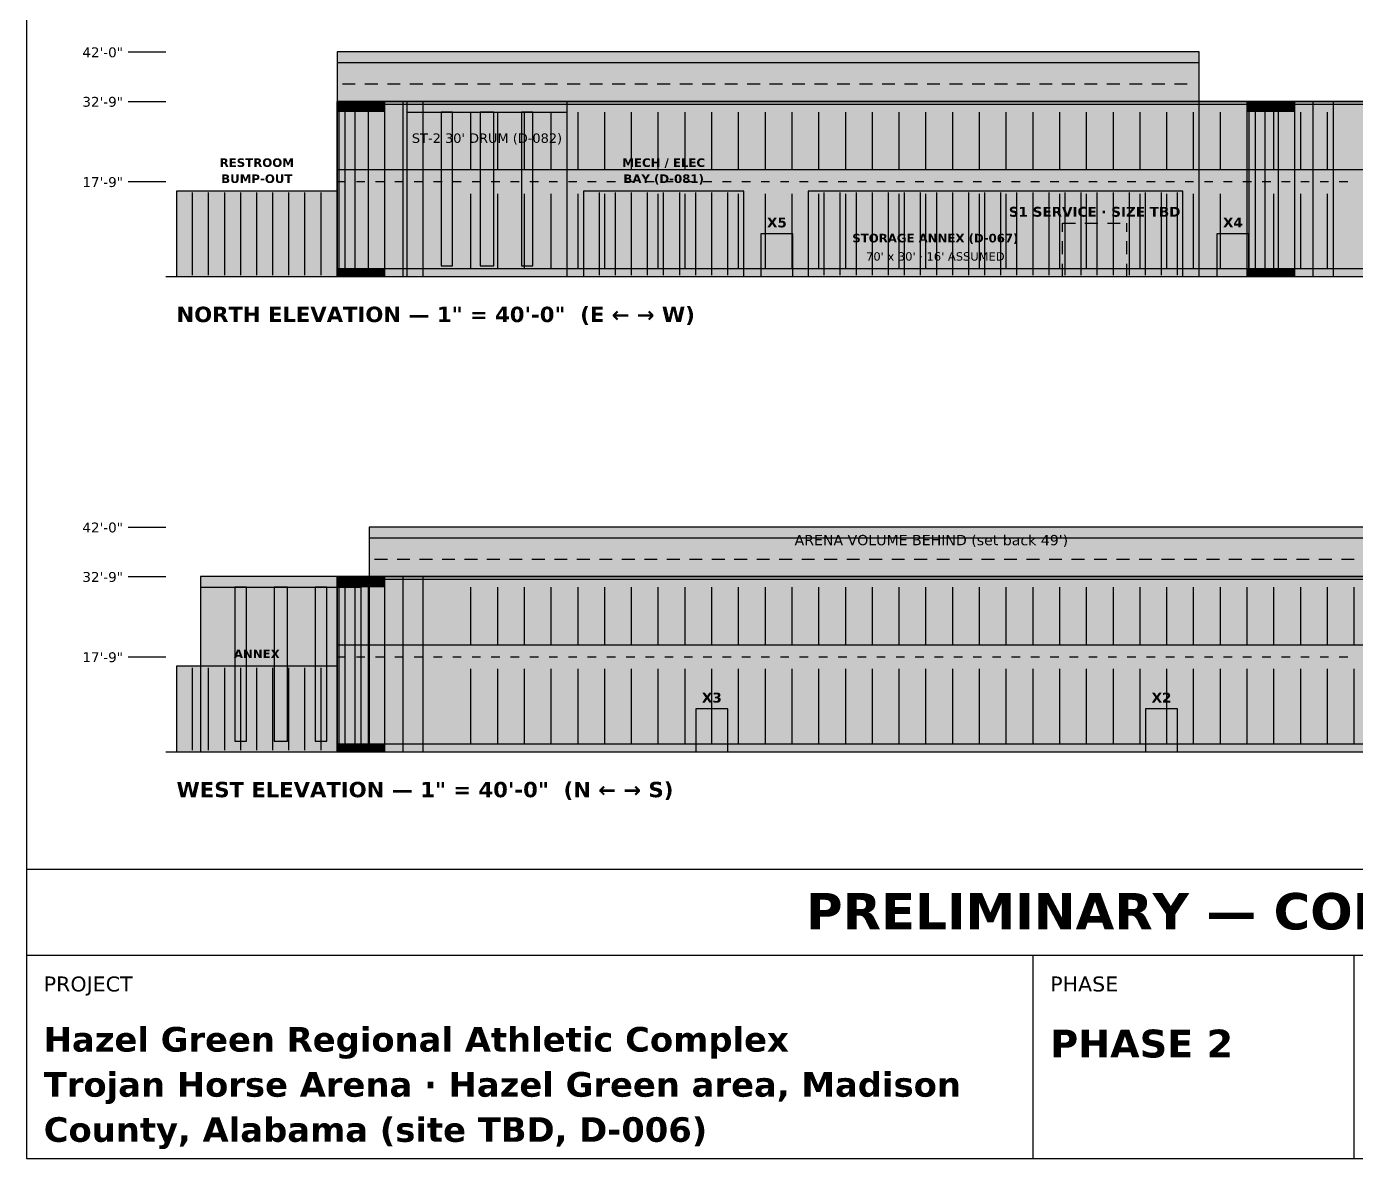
# Model space of a CAD drawing. Header units: inches. Extents: x 0.4 to 16.5, y 0.5 to 10.5.
# Drawn here: x 0.5 to 6.71, y 0.5 to 5.79 of the extents above; entities that cross this region are included whole.
import ezdxf
from ezdxf.enums import TextEntityAlignment as Align

# ---------------------------------------------------------------- set-up
doc = ezdxf.new("R2010")
doc.units = ezdxf.units.IN
doc.header["$MEASUREMENT"] = 0
for name, color, linetype in [('A-ELEV-DATM', 7, 'Continuous'), ('A-ELEV-DOOR', 7, 'Continuous'), ('A-ELEV-FACD', 7, 'Continuous'), ('A-ELEV-FILL', 7, 'Continuous'), ('A-ELEV-HIDN', 7, 'Continuous'), ('A-ELEV-IDEN', 7, 'Continuous'), ('A-ELEV-OTLN', 7, 'Continuous'), ('G-ANNO-TTLB', 7, 'Continuous')]:
    doc.layers.add(name, color=color, linetype=linetype)
doc.styles.add('KS-BOLD', font='DejaVuSans-Bold.ttf')
doc.styles.add('KS-REG', font='DejaVuSans.ttf')

msp = doc.modelspace()

# ---------------------------------------------------------------- hatches: boundary and pattern name
at = {"layer": 'A-ELEV-DOOR', "true_color": 0x5a5a5a}
for points in [[(3.9287, 4.62), (4.0788, 4.62), (4.0788, 4.82), (3.9287, 4.82)], [(6.0583, 4.62), (6.2083, 4.62), (6.2083, 4.82), (6.0583, 4.82)], [(3.625, 2.4), (3.775, 2.4), (3.775, 2.6), (3.625, 2.6)], [(5.725, 2.4), (5.875, 2.4), (5.875, 2.6), (5.725, 2.6)]]:
    msp.add_hatch(color=7, dxfattribs=at).paths.add_polyline_path(points)
at = {"layer": 'A-ELEV-FACD', "true_color": 0xb5b2ab}
for points in [[(2.275, 5.3887), (3.025, 5.3887), (3.025, 5.4388), (2.275, 5.4388)], [(1.3125, 3.1688), (2.0625, 3.1688), (2.0625, 3.2188), (1.3125, 3.2188)]]:
    msp.add_hatch(color=7, dxfattribs=at).paths.add_polyline_path(points)
at = {"layer": 'A-ELEV-FACD', "true_color": 0x4f6a7d}
for points in [[(2.4354, 4.67), (2.4896, 4.67), (2.4896, 5.3887), (2.4354, 5.3887)], [(2.6188, 4.67), (2.6813, 4.67), (2.6813, 5.3887), (2.6188, 5.3887)], [(2.8104, 4.67), (2.8646, 4.67), (2.8646, 5.3887), (2.8104, 5.3887)], [(1.4729, 2.45), (1.5271, 2.45), (1.5271, 3.1688), (1.4729, 3.1688)], [(1.6562, 2.45), (1.7188, 2.45), (1.7188, 3.1688), (1.6562, 3.1688)], [(1.8479, 2.45), (1.9021, 2.45), (1.9021, 3.1688), (1.8479, 3.1688)]]:
    msp.add_hatch(color=7, dxfattribs=at).paths.add_polyline_path(points)
at = {"layer": 'A-ELEV-FILL', "true_color": 0xcdcdcd}
for points in [[(1.95, 4.62), (5.975, 4.62), (5.975, 5.67), (1.95, 5.67)], [(2.1, 2.4), (7.4, 2.4), (7.4, 3.45), (2.1, 3.45)]]:
    msp.add_hatch(color=7, dxfattribs=at).paths.add_polyline_path(points)
at = {"layer": 'A-ELEV-FILL', "true_color": 0xc9c6be}
for points in [[(1.95, 4.62), (5.975, 4.62), (5.975, 5.67), (1.95, 5.67)], [(1.95, 4.62), (7.2, 4.62), (7.2, 5.4388), (1.95, 5.4388)], [(2.275, 4.62), (3.025, 4.62), (3.025, 5.4388), (2.275, 5.4388)], [(2.5529, 4.62), (2.65, 4.62), (2.65, 5.4388), (2.5529, 5.4388)], [(2.65, 4.62), (2.7471, 4.62), (2.7471, 5.4388), (2.65, 5.4388)], [(2.1, 2.4), (7.4, 2.4), (7.4, 3.45), (2.1, 3.45)], [(1.3125, 2.4), (2.0625, 2.4), (2.0625, 3.2188), (1.3125, 3.2188)], [(1.5904, 2.4), (1.6875, 2.4), (1.6875, 3.2188), (1.5904, 3.2188)], [(1.6875, 2.4), (1.7846, 2.4), (1.7846, 3.2188), (1.6875, 3.2188)], [(1.95, 2.4), (8.25, 2.4), (8.25, 3.2188), (1.95, 3.2188)]]:
    msp.add_hatch(color=7, dxfattribs=at).paths.add_polyline_path(points)
at = {"layer": 'A-ELEV-FILL', "true_color": 0xb1aea7}
for points in [[(1.95, 5.62), (5.975, 5.62), (5.975, 5.67), (1.95, 5.67)], [(2.1, 3.4), (7.4, 3.4), (7.4, 3.45), (2.1, 3.45)]]:
    msp.add_hatch(color=7, dxfattribs=at).paths.add_polyline_path(points)
at = {"layer": 'A-ELEV-FILL', "true_color": 0xe4e4e4}
for points in [[(1.95, 4.62), (7.2, 4.62), (7.2, 5.4388), (1.95, 5.4388)], [(2.275, 4.62), (3.025, 4.62), (3.025, 5.4388), (2.275, 5.4388)], [(1.2, 4.62), (1.95, 4.62), (1.95, 5.02), (1.2, 5.02)], [(3.1, 4.62), (3.85, 4.62), (3.85, 5.02), (3.1, 5.02)], [(4.15, 4.62), (5.9, 4.62), (5.9, 5.02), (4.15, 5.02)], [(1.3125, 2.4), (2.0625, 2.4), (2.0625, 3.2188), (1.3125, 3.2188)], [(1.95, 2.4), (8.25, 2.4), (8.25, 3.2188), (1.95, 3.2188)], [(1.2, 2.4), (1.95, 2.4), (1.95, 2.8), (1.2, 2.8)], [(1.2, 2.4), (1.95, 2.4), (1.95, 2.8), (1.2, 2.8)]]:
    msp.add_hatch(color=7, dxfattribs=at).paths.add_polyline_path(points)
at = {"layer": 'A-ELEV-FILL', "true_color": 0x918f89}
for points in [[(1.95, 5.3887), (1.9596, 5.3887), (1.9596, 5.4388), (1.95, 5.4388)], [(6.2, 5.3887), (6.2096, 5.3887), (6.2096, 5.4388), (6.2, 5.4388)], [(1.95, 5.0075), (1.9596, 5.0075), (1.9596, 5.12), (1.95, 5.12)], [(6.2, 5.0075), (6.2096, 5.0075), (6.2096, 5.12), (6.2, 5.12)], [(1.95, 4.62), (1.9596, 4.62), (1.9596, 4.6575), (1.95, 4.6575)], [(6.2, 4.62), (6.2096, 4.62), (6.2096, 4.6575), (6.2, 4.6575)], [(1.95, 3.1688), (1.9596, 3.1688), (1.9596, 3.2188), (1.95, 3.2188)], [(1.95, 2.7875), (1.9596, 2.7875), (1.9596, 2.9), (1.95, 2.9)], [(1.95, 2.4), (1.9596, 2.4), (1.9596, 2.4375), (1.95, 2.4375)]]:
    msp.add_hatch(color=7, dxfattribs=at).paths.add_polyline_path(points)
at = {"layer": 'A-ELEV-FILL', "true_color": 0x98958f}
for points in [[(1.9596, 5.3887), (1.9881, 5.3887), (1.9881, 5.4388), (1.9596, 5.4388)], [(6.2096, 5.3887), (6.2381, 5.3887), (6.2381, 5.4388), (6.2096, 5.4388)], [(1.9596, 5.0075), (1.9881, 5.0075), (1.9881, 5.12), (1.9596, 5.12)], [(6.2096, 5.0075), (6.2381, 5.0075), (6.2381, 5.12), (6.2096, 5.12)], [(1.9596, 4.62), (1.9881, 4.62), (1.9881, 4.6575), (1.9596, 4.6575)], [(6.2096, 4.62), (6.2381, 4.62), (6.2381, 4.6575), (6.2096, 4.6575)], [(1.9596, 3.1688), (1.9881, 3.1688), (1.9881, 3.2188), (1.9596, 3.2188)], [(1.9596, 2.7875), (1.9881, 2.7875), (1.9881, 2.9), (1.9596, 2.9)], [(1.9596, 2.4), (1.9881, 2.4), (1.9881, 2.4375), (1.9596, 2.4375)]]:
    msp.add_hatch(color=7, dxfattribs=at).paths.add_polyline_path(points)
at = {"layer": 'A-ELEV-FILL', "true_color": 0x9f9c96}
for points in [[(1.9881, 5.3887), (2.0343, 5.3887), (2.0343, 5.4388), (1.9881, 5.4388)], [(6.2381, 5.3887), (6.2843, 5.3887), (6.2843, 5.4388), (6.2381, 5.4388)], [(1.9881, 5.0075), (2.0343, 5.0075), (2.0343, 5.12), (1.9881, 5.12)], [(6.2381, 5.0075), (6.2843, 5.0075), (6.2843, 5.12), (6.2381, 5.12)], [(1.9881, 4.62), (2.0343, 4.62), (2.0343, 4.6575), (1.9881, 4.6575)], [(6.2381, 4.62), (6.2843, 4.62), (6.2843, 4.6575), (6.2381, 4.6575)], [(1.9881, 3.1688), (2.0343, 3.1688), (2.0343, 3.2188), (1.9881, 3.2188)], [(1.9881, 2.7875), (2.0343, 2.7875), (2.0343, 2.9), (1.9881, 2.9)], [(1.9881, 2.4), (2.0343, 2.4), (2.0343, 2.4375), (1.9881, 2.4375)]]:
    msp.add_hatch(color=7, dxfattribs=at).paths.add_polyline_path(points)
at = {"layer": 'A-ELEV-FILL', "true_color": 0xa6a39d}
for points in [[(2.0343, 5.3887), (2.0964, 5.3887), (2.0964, 5.4388), (2.0343, 5.4388)], [(6.2843, 5.3887), (6.3464, 5.3887), (6.3464, 5.4388), (6.2843, 5.4388)], [(2.0343, 5.0075), (2.0964, 5.0075), (2.0964, 5.12), (2.0343, 5.12)], [(6.2843, 5.0075), (6.3464, 5.0075), (6.3464, 5.12), (6.2843, 5.12)], [(2.0343, 4.62), (2.0964, 4.62), (2.0964, 4.6575), (2.0343, 4.6575)], [(6.2843, 4.62), (6.3464, 4.62), (6.3464, 4.6575), (6.2843, 4.6575)], [(2.0343, 3.1688), (2.0964, 3.1688), (2.0964, 3.2188), (2.0343, 3.2188)], [(2.0343, 2.7875), (2.0964, 2.7875), (2.0964, 2.9), (2.0343, 2.9)], [(2.0343, 2.4), (2.0964, 2.4), (2.0964, 2.4375), (2.0343, 2.4375)]]:
    msp.add_hatch(color=7, dxfattribs=at).paths.add_polyline_path(points)
at = {"layer": 'A-ELEV-FILL', "true_color": 0xadaaa3}
for points in [[(2.0964, 5.3887), (2.1722, 5.3887), (2.1722, 5.4388), (2.0964, 5.4388)], [(6.3464, 5.3887), (6.4222, 5.3887), (6.4222, 5.4388), (6.3464, 5.4388)], [(2.0964, 5.0075), (2.1722, 5.0075), (2.1722, 5.12), (2.0964, 5.12)], [(6.3464, 5.0075), (6.4222, 5.0075), (6.4222, 5.12), (6.3464, 5.12)], [(2.0964, 4.62), (2.1722, 4.62), (2.1722, 4.6575), (2.0964, 4.6575)], [(6.3464, 4.62), (6.4222, 4.62), (6.4222, 4.6575), (6.3464, 4.6575)], [(2.0964, 3.1688), (2.1722, 3.1688), (2.1722, 3.2188), (2.0964, 3.2188)], [(2.0964, 2.7875), (2.1722, 2.7875), (2.1722, 2.9), (2.0964, 2.9)], [(2.0964, 2.4), (2.1722, 2.4), (2.1722, 2.4375), (2.0964, 2.4375)]]:
    msp.add_hatch(color=7, dxfattribs=at).paths.add_polyline_path(points)
at = {"layer": 'A-ELEV-FILL', "true_color": 0xb4b1aa}
for points in [[(2.1722, 5.3887), (2.2587, 5.3887), (2.2587, 5.4388), (2.1722, 5.4388)], [(6.4222, 5.3887), (6.5087, 5.3887), (6.5087, 5.4388), (6.4222, 5.4388)], [(2.1722, 5.0075), (2.2587, 5.0075), (2.2587, 5.12), (2.1722, 5.12)], [(6.4222, 5.0075), (6.5087, 5.0075), (6.5087, 5.12), (6.4222, 5.12)], [(2.1722, 4.62), (2.2587, 4.62), (2.2587, 4.6575), (2.1722, 4.6575)], [(6.4222, 4.62), (6.5087, 4.62), (6.5087, 4.6575), (6.4222, 4.6575)], [(2.1722, 3.1688), (2.2587, 3.1688), (2.2587, 3.2188), (2.1722, 3.2188)], [(2.1722, 2.7875), (2.2587, 2.7875), (2.2587, 2.9), (2.1722, 2.9)], [(2.1722, 2.4), (2.2587, 2.4), (2.2587, 2.4375), (2.1722, 2.4375)]]:
    msp.add_hatch(color=7, dxfattribs=at).paths.add_polyline_path(points)
at = {"layer": 'A-ELEV-FILL', "true_color": 0xbbb8b1}
for points in [[(2.2587, 5.3887), (2.3525, 5.3887), (2.3525, 5.4388), (2.2587, 5.4388)], [(6.5087, 5.3887), (6.6025, 5.3887), (6.6025, 5.4388), (6.5087, 5.4388)], [(2.2587, 5.0075), (2.3525, 5.0075), (2.3525, 5.12), (2.2587, 5.12)], [(6.5087, 5.0075), (6.6025, 5.0075), (6.6025, 5.12), (6.5087, 5.12)], [(2.2587, 4.62), (2.3525, 4.62), (2.3525, 4.6575), (2.2587, 4.6575)], [(6.5087, 4.62), (6.6025, 4.62), (6.6025, 4.6575), (6.5087, 4.6575)], [(2.2587, 3.1688), (2.3525, 3.1688), (2.3525, 3.2188), (2.2587, 3.2188)], [(2.2587, 2.7875), (2.3525, 2.7875), (2.3525, 2.9), (2.2587, 2.9)], [(2.2587, 2.4), (2.3525, 2.4), (2.3525, 2.4375), (2.2587, 2.4375)]]:
    msp.add_hatch(color=7, dxfattribs=at).paths.add_polyline_path(points)
at = {"layer": 'A-ELEV-FILL', "true_color": 0xa6a49d}
for points in [[(2.275, 4.62), (2.2878, 4.62), (2.2878, 5.4388), (2.275, 5.4388)], [(3.0122, 4.62), (3.025, 4.62), (3.025, 5.4388), (3.0122, 5.4388)], [(1.3125, 2.4), (1.3253, 2.4), (1.3253, 3.2188), (1.3125, 3.2188)], [(2.0497, 2.4), (2.0625, 2.4), (2.0625, 3.2188), (2.0497, 3.2188)]]:
    msp.add_hatch(color=7, dxfattribs=at).paths.add_polyline_path(points)
at = {"layer": 'A-ELEV-FILL', "true_color": 0xb0aea7}
for points in [[(2.2878, 4.62), (2.3252, 4.62), (2.3252, 5.4388), (2.2878, 5.4388)], [(2.9748, 4.62), (3.0122, 4.62), (3.0122, 5.4388), (2.9748, 5.4388)], [(1.3253, 2.4), (1.3627, 2.4), (1.3627, 3.2188), (1.3253, 3.2188)], [(2.0123, 2.4), (2.0497, 2.4), (2.0497, 3.2188), (2.0123, 3.2188)]]:
    msp.add_hatch(color=7, dxfattribs=at).paths.add_polyline_path(points)
at = {"layer": 'A-ELEV-FILL', "true_color": 0xb9b7af}
for points in [[(2.3252, 4.62), (2.3848, 4.62), (2.3848, 5.4388), (2.3252, 5.4388)], [(2.9152, 4.62), (2.9748, 4.62), (2.9748, 5.4388), (2.9152, 5.4388)], [(1.3627, 2.4), (1.4223, 2.4), (1.4223, 3.2188), (1.3627, 3.2188)], [(1.9527, 2.4), (2.0123, 2.4), (2.0123, 3.2188), (1.9527, 3.2188)]]:
    msp.add_hatch(color=7, dxfattribs=at).paths.add_polyline_path(points)
at = {"layer": 'A-ELEV-FILL', "true_color": 0xc2bfb7}
for points in [[(2.3525, 5.3887), (2.45, 5.3887), (2.45, 5.4388), (2.3525, 5.4388)], [(6.6025, 5.3887), (6.7, 5.3887), (6.7, 5.4388), (6.6025, 5.4388)], [(2.3525, 5.0075), (2.45, 5.0075), (2.45, 5.12), (2.3525, 5.12)], [(6.6025, 5.0075), (6.7, 5.0075), (6.7, 5.12), (6.6025, 5.12)], [(2.3525, 4.62), (2.45, 4.62), (2.45, 4.6575), (2.3525, 4.6575)], [(6.6025, 4.62), (6.7, 4.62), (6.7, 4.6575), (6.6025, 4.6575)], [(2.3525, 3.1688), (2.45, 3.1688), (2.45, 3.2188), (2.3525, 3.2188)], [(2.3525, 2.7875), (2.45, 2.7875), (2.45, 2.9), (2.3525, 2.9)], [(2.3525, 2.4), (2.45, 2.4), (2.45, 2.4375), (2.3525, 2.4375)]]:
    msp.add_hatch(color=7, dxfattribs=at).paths.add_polyline_path(points)
at = {"layer": 'A-ELEV-FILL', "true_color": 0xc1beb6}
for points in [[(2.3848, 4.62), (2.4625, 4.62), (2.4625, 5.4388), (2.3848, 5.4388)], [(2.8375, 4.62), (2.9152, 4.62), (2.9152, 5.4388), (2.8375, 5.4388)], [(1.4223, 2.4), (1.5, 2.4), (1.5, 3.2188), (1.4223, 3.2188)], [(1.875, 2.4), (1.9527, 2.4), (1.9527, 3.2188), (1.875, 3.2188)]]:
    msp.add_hatch(color=7, dxfattribs=at).paths.add_polyline_path(points)
at = {"layer": 'A-ELEV-FILL', "true_color": 0xc6c3bb}
for points in [[(2.4625, 4.62), (2.5529, 4.62), (2.5529, 5.4388), (2.4625, 5.4388)], [(2.7471, 4.62), (2.8375, 4.62), (2.8375, 5.4388), (2.7471, 5.4388)], [(1.5, 2.4), (1.5904, 2.4), (1.5904, 3.2188), (1.5, 3.2188)], [(1.7846, 2.4), (1.875, 2.4), (1.875, 3.2188), (1.7846, 3.2188)]]:
    msp.add_hatch(color=7, dxfattribs=at).paths.add_polyline_path(points)
at = {"layer": 'A-ELEV-FILL', "true_color": 0x4f6a7d}
for points in [[(1.95, 5.12), (7.2, 5.12), (7.2, 5.3887), (1.95, 5.3887)], [(1.95, 4.6575), (7.2, 4.6575), (7.2, 5.0075), (1.95, 5.0075)], [(1.95, 2.9), (8.25, 2.9), (8.25, 3.1688), (1.95, 3.1688)], [(1.95, 2.4375), (8.25, 2.4375), (8.25, 2.7875), (1.95, 2.7875)]]:
    msp.add_hatch(color=7, dxfattribs=at).paths.add_polyline_path(points)
at = {"layer": 'A-ELEV-FILL', "true_color": 0x394c5a}
for points in [[(1.95, 5.12), (1.9596, 5.12), (1.9596, 5.3887), (1.95, 5.3887)], [(6.2, 5.12), (6.2096, 5.12), (6.2096, 5.3887), (6.2, 5.3887)], [(1.95, 4.6575), (1.9596, 4.6575), (1.9596, 5.0075), (1.95, 5.0075)], [(6.2, 4.6575), (6.2096, 4.6575), (6.2096, 5.0075), (6.2, 5.0075)], [(1.95, 2.9), (1.9596, 2.9), (1.9596, 3.1688), (1.95, 3.1688)], [(1.95, 2.4375), (1.9596, 2.4375), (1.9596, 2.7875), (1.95, 2.7875)]]:
    msp.add_hatch(color=7, dxfattribs=at).paths.add_polyline_path(points)
at = {"layer": 'A-ELEV-FILL', "true_color": 0x3c505e}
for points in [[(1.9596, 5.12), (1.9881, 5.12), (1.9881, 5.3887), (1.9596, 5.3887)], [(6.2096, 5.12), (6.2381, 5.12), (6.2381, 5.3887), (6.2096, 5.3887)], [(1.9596, 4.6575), (1.9881, 4.6575), (1.9881, 5.0075), (1.9596, 5.0075)], [(6.2096, 4.6575), (6.2381, 4.6575), (6.2381, 5.0075), (6.2096, 5.0075)], [(1.9596, 2.9), (1.9881, 2.9), (1.9881, 3.1688), (1.9596, 3.1688)], [(1.9596, 2.4375), (1.9881, 2.4375), (1.9881, 2.7875), (1.9596, 2.7875)]]:
    msp.add_hatch(color=7, dxfattribs=at).paths.add_polyline_path(points)
at = {"layer": 'A-ELEV-FILL', "true_color": 0x3e5463}
for points in [[(1.9881, 5.12), (2.0343, 5.12), (2.0343, 5.3887), (1.9881, 5.3887)], [(6.2381, 5.12), (6.2843, 5.12), (6.2843, 5.3887), (6.2381, 5.3887)], [(1.9881, 4.6575), (2.0343, 4.6575), (2.0343, 5.0075), (1.9881, 5.0075)], [(6.2381, 4.6575), (6.2843, 4.6575), (6.2843, 5.0075), (6.2381, 5.0075)], [(1.9881, 2.9), (2.0343, 2.9), (2.0343, 3.1688), (1.9881, 3.1688)], [(1.9881, 2.4375), (2.0343, 2.4375), (2.0343, 2.7875), (1.9881, 2.7875)]]:
    msp.add_hatch(color=7, dxfattribs=at).paths.add_polyline_path(points)
at = {"layer": 'A-ELEV-FILL', "true_color": 0x415767}
for points in [[(2.0343, 5.12), (2.0964, 5.12), (2.0964, 5.3887), (2.0343, 5.3887)], [(6.2843, 5.12), (6.3464, 5.12), (6.3464, 5.3887), (6.2843, 5.3887)], [(2.0343, 4.6575), (2.0964, 4.6575), (2.0964, 5.0075), (2.0343, 5.0075)], [(6.2843, 4.6575), (6.3464, 4.6575), (6.3464, 5.0075), (6.2843, 5.0075)], [(2.0343, 2.9), (2.0964, 2.9), (2.0964, 3.1688), (2.0343, 3.1688)], [(2.0343, 2.4375), (2.0964, 2.4375), (2.0964, 2.7875), (2.0343, 2.7875)]]:
    msp.add_hatch(color=7, dxfattribs=at).paths.add_polyline_path(points)
at = {"layer": 'A-ELEV-FILL', "true_color": 0x445b6c}
for points in [[(2.0964, 5.12), (2.1722, 5.12), (2.1722, 5.3887), (2.0964, 5.3887)], [(6.3464, 5.12), (6.4222, 5.12), (6.4222, 5.3887), (6.3464, 5.3887)], [(2.0964, 4.6575), (2.1722, 4.6575), (2.1722, 5.0075), (2.0964, 5.0075)], [(6.3464, 4.6575), (6.4222, 4.6575), (6.4222, 5.0075), (6.3464, 5.0075)], [(2.0964, 2.9), (2.1722, 2.9), (2.1722, 3.1688), (2.0964, 3.1688)], [(2.0964, 2.4375), (2.1722, 2.4375), (2.1722, 2.7875), (2.0964, 2.7875)]]:
    msp.add_hatch(color=7, dxfattribs=at).paths.add_polyline_path(points)
at = {"layer": 'A-ELEV-FILL', "true_color": 0x475f70}
for points in [[(2.1722, 5.12), (2.2587, 5.12), (2.2587, 5.3887), (2.1722, 5.3887)], [(6.4222, 5.12), (6.5087, 5.12), (6.5087, 5.3887), (6.4222, 5.3887)], [(2.1722, 4.6575), (2.2587, 4.6575), (2.2587, 5.0075), (2.1722, 5.0075)], [(6.4222, 4.6575), (6.5087, 4.6575), (6.5087, 5.0075), (6.4222, 5.0075)], [(2.1722, 2.9), (2.2587, 2.9), (2.2587, 3.1688), (2.1722, 3.1688)], [(2.1722, 2.4375), (2.2587, 2.4375), (2.2587, 2.7875), (2.1722, 2.7875)]]:
    msp.add_hatch(color=7, dxfattribs=at).paths.add_polyline_path(points)
at = {"layer": 'A-ELEV-FILL', "true_color": 0x496374}
for points in [[(2.2587, 5.12), (2.3525, 5.12), (2.3525, 5.3887), (2.2587, 5.3887)], [(6.5087, 5.12), (6.6025, 5.12), (6.6025, 5.3887), (6.5087, 5.3887)], [(2.2587, 4.6575), (2.3525, 4.6575), (2.3525, 5.0075), (2.2587, 5.0075)], [(6.5087, 4.6575), (6.6025, 4.6575), (6.6025, 5.0075), (6.5087, 5.0075)], [(2.2587, 2.9), (2.3525, 2.9), (2.3525, 3.1688), (2.2587, 3.1688)], [(2.2587, 2.4375), (2.3525, 2.4375), (2.3525, 2.7875), (2.2587, 2.7875)]]:
    msp.add_hatch(color=7, dxfattribs=at).paths.add_polyline_path(points)
at = {"layer": 'A-ELEV-FILL', "true_color": 0x4c6679}
for points in [[(2.3525, 5.12), (2.45, 5.12), (2.45, 5.3887), (2.3525, 5.3887)], [(6.6025, 5.12), (6.7, 5.12), (6.7, 5.3887), (6.6025, 5.3887)], [(2.3525, 4.6575), (2.45, 4.6575), (2.45, 5.0075), (2.3525, 5.0075)], [(6.6025, 4.6575), (6.7, 4.6575), (6.7, 5.0075), (6.6025, 5.0075)], [(2.3525, 2.9), (2.45, 2.9), (2.45, 3.1688), (2.3525, 3.1688)], [(2.3525, 2.4375), (2.45, 2.4375), (2.45, 2.7875), (2.3525, 2.7875)]]:
    msp.add_hatch(color=7, dxfattribs=at).paths.add_polyline_path(points)
at = {"layer": 'A-ELEV-FILL', "true_color": 0xb0b0b0}
for points in [[(1.2, 4.62), (1.95, 4.62), (1.95, 5.02), (1.2, 5.02)], [(3.1, 4.62), (3.85, 4.62), (3.85, 5.02), (3.1, 5.02)], [(4.15, 4.62), (5.9, 4.62), (5.9, 5.02), (4.15, 5.02)], [(1.2, 2.4), (1.95, 2.4), (1.95, 2.8), (1.2, 2.8)], [(1.2, 2.4), (1.95, 2.4), (1.95, 2.8), (1.2, 2.8)]]:
    msp.add_hatch(color=7, dxfattribs=at).paths.add_polyline_path(points)

# ---------------------------------------------------------------- linework, layer by layer
at = {"layer": 'A-ELEV-DATM'}
for p, q in [((0.975, 5.67), (1.15, 5.67)), ((0.975, 5.4388), (1.15, 5.4388)), ((0.975, 5.0637), (1.15, 5.0637)), ((0.975, 3.45), (1.15, 3.45)), ((0.975, 3.2188), (1.15, 3.2188)), ((0.975, 2.8438), (1.15, 2.8438))]:
    msp.add_line(p, q, dxfattribs=at)
at = {"layer": 'A-ELEV-DOOR'}
for p, q in [((5.3375, 4.83), (5.3375, 4.87)), ((5.3375, 4.87), (5.3975, 4.87)), ((5.4425, 4.87), (5.5025, 4.87)), ((5.5475, 4.87), (5.6075, 4.87)), ((5.6375, 4.83), (5.6375, 4.87)), ((5.3375, 4.725), (5.3375, 4.785)), ((5.6375, 4.725), (5.6375, 4.785)), ((5.3375, 4.62), (5.3375, 4.68)), ((5.6375, 4.62), (5.6375, 4.68))]:
    msp.add_line(p, q, dxfattribs=at)
for points in [[(3.9287, 4.62), (4.0788, 4.62), (4.0788, 4.82), (3.9287, 4.82)], [(6.0583, 4.62), (6.2083, 4.62), (6.2083, 4.82), (6.0583, 4.82)], [(3.625, 2.4), (3.775, 2.4), (3.775, 2.6), (3.625, 2.6)], [(5.725, 2.4), (5.875, 2.4), (5.875, 2.6), (5.725, 2.6)]]:
    msp.add_lwpolyline(points, close=True, dxfattribs=at)
at = {"layer": 'A-ELEV-FACD'}
for p, q in [((1.95, 5.62), (5.975, 5.62)), ((1.95, 5.4388), (7.2, 5.4388)), ((1.95, 4.62), (1.95, 5.4388)), ((1.95, 5.4263), (7.2, 5.4263)), ((1.9596, 4.62), (1.9596, 5.4388)), ((1.9881, 4.62), (1.9881, 5.4388)), ((2.0343, 4.62), (2.0343, 5.4388)), ((2.0964, 4.62), (2.0964, 5.4388)), ((2.1722, 4.62), (2.1722, 5.4388)), ((2.2587, 4.62), (2.2587, 5.4388)), ((2.3525, 4.62), (2.3525, 5.4388)), ((6.2, 4.62), (6.2, 5.4388)), ((6.2096, 4.62), (6.2096, 5.4388)), ((6.2381, 4.62), (6.2381, 5.4388)), ((6.2843, 4.62), (6.2843, 5.4388)), ((6.3464, 4.62), (6.3464, 5.4388)), ((6.4222, 4.62), (6.4222, 5.4388)), ((6.5087, 4.62), (6.5087, 5.4388)), ((6.6025, 4.62), (6.6025, 5.4388)), ((2.575, 5.12), (2.575, 5.3887)), ((2.7, 5.12), (2.7, 5.3887)), ((2.825, 5.12), (2.825, 5.3887)), ((2.95, 5.12), (2.95, 5.3887)), ((3.075, 5.12), (3.075, 5.3887)), ((3.2, 5.12), (3.2, 5.3887)), ((3.325, 5.12), (3.325, 5.3887)), ((3.45, 5.12), (3.45, 5.3887)), ((3.575, 5.12), (3.575, 5.3887)), ((3.7, 5.12), (3.7, 5.3887)), ((3.825, 5.12), (3.825, 5.3887)), ((3.95, 5.12), (3.95, 5.3887)), ((4.075, 5.12), (4.075, 5.3887)), ((4.2, 5.12), (4.2, 5.3887)), ((4.325, 5.12), (4.325, 5.3887)), ((4.45, 5.12), (4.45, 5.3887)), ((4.575, 5.12), (4.575, 5.3887)), ((4.7, 5.12), (4.7, 5.3887)), ((4.825, 5.12), (4.825, 5.3887)), ((4.95, 5.12), (4.95, 5.3887)), ((5.075, 5.12), (5.075, 5.3887)), ((5.2, 5.12), (5.2, 5.3887)), ((5.325, 5.12), (5.325, 5.3887)), ((5.45, 5.12), (5.45, 5.3887)), ((5.575, 5.12), (5.575, 5.3887)), ((5.7, 5.12), (5.7, 5.3887)), ((5.825, 5.12), (5.825, 5.3887)), ((5.95, 5.12), (5.95, 5.3887)), ((6.075, 5.12), (6.075, 5.3887)), ((6.2, 5.12), (6.2, 5.3887)), ((6.325, 5.12), (6.325, 5.3887)), ((6.45, 5.12), (6.45, 5.3887)), ((6.575, 5.12), (6.575, 5.3887)), ((1.95, 5.12), (7.2, 5.12)), ((1.275, 4.6275), (1.275, 5.0125)), ((1.35, 4.6275), (1.35, 5.0125)), ((1.425, 4.6275), (1.425, 5.0125)), ((1.5, 4.6275), (1.5, 5.0125)), ((1.575, 4.6275), (1.575, 5.0125)), ((1.65, 4.6275), (1.65, 5.0125)), ((1.725, 4.6275), (1.725, 5.0125)), ((1.8, 4.6275), (1.8, 5.0125)), ((1.875, 4.6275), (1.875, 5.0125)), ((2.575, 4.6575), (2.575, 5.0075)), ((2.7, 4.6575), (2.7, 5.0075)), ((2.825, 4.6575), (2.825, 5.0075)), ((2.95, 4.6575), (2.95, 5.0075)), ((3.075, 4.6575), (3.075, 5.0075)), ((3.175, 4.6275), (3.175, 5.0125)), ((3.2, 4.6575), (3.2, 5.0075)), ((3.25, 4.6275), (3.25, 5.0125)), ((3.325, 4.6275), (3.325, 5.0125)), ((3.325, 4.6575), (3.325, 5.0075)), ((3.4, 4.6275), (3.4, 5.0125)), ((3.45, 4.6575), (3.45, 5.0075)), ((3.475, 4.6275), (3.475, 5.0125)), ((3.55, 4.6275), (3.55, 5.0125)), ((3.575, 4.6575), (3.575, 5.0075)), ((3.625, 4.6275), (3.625, 5.0125)), ((3.7, 4.6275), (3.7, 5.0125)), ((3.7, 4.6575), (3.7, 5.0075)), ((3.775, 4.6275), (3.775, 5.0125)), ((3.825, 4.6575), (3.825, 5.0075)), ((3.95, 4.6575), (3.95, 5.0075)), ((4.075, 4.6575), (4.075, 5.0075)), ((4.2, 4.6575), (4.2, 5.0075)), ((4.225, 4.6275), (4.225, 5.0125)), ((4.3, 4.6275), (4.3, 5.0125)), ((4.325, 4.6575), (4.325, 5.0075)), ((4.375, 4.6275), (4.375, 5.0125)), ((4.45, 4.6275), (4.45, 5.0125)), ((4.45, 4.6575), (4.45, 5.0075)), ((4.525, 4.6275), (4.525, 5.0125)), ((4.575, 4.6575), (4.575, 5.0075)), ((4.6, 4.6275), (4.6, 5.0125)), ((4.675, 4.6275), (4.675, 5.0125)), ((4.7, 4.6575), (4.7, 5.0075)), ((4.75, 4.6275), (4.75, 5.0125)), ((4.825, 4.6275), (4.825, 5.0125)), ((4.825, 4.6575), (4.825, 5.0075)), ((4.9, 4.6275), (4.9, 5.0125)), ((4.95, 4.6575), (4.95, 5.0075)), ((4.975, 4.6275), (4.975, 5.0125)), ((5.05, 4.6275), (5.05, 5.0125)), ((5.075, 4.6575), (5.075, 5.0075)), ((5.125, 4.6275), (5.125, 5.0125)), ((5.2, 4.6275), (5.2, 5.0125)), ((5.2, 4.6575), (5.2, 5.0075)), ((5.275, 4.6275), (5.275, 5.0125)), ((5.325, 4.6575), (5.325, 5.0075)), ((5.35, 4.6275), (5.35, 5.0125)), ((5.425, 4.6275), (5.425, 5.0125)), ((5.45, 4.6575), (5.45, 5.0075)), ((5.5, 4.6275), (5.5, 5.0125)), ((5.575, 4.6275), (5.575, 5.0125)), ((5.575, 4.6575), (5.575, 5.0075)), ((5.65, 4.6275), (5.65, 5.0125)), ((5.7, 4.6575), (5.7, 5.0075)), ((5.725, 4.6275), (5.725, 5.0125)), ((5.8, 4.6275), (5.8, 5.0125)), ((5.825, 4.6575), (5.825, 5.0075)), ((5.875, 4.6275), (5.875, 5.0125)), ((5.95, 4.6575), (5.95, 5.0075)), ((6.075, 4.6575), (6.075, 5.0075)), ((6.2, 4.6575), (6.2, 5.0075)), ((6.325, 4.6575), (6.325, 5.0075)), ((6.45, 4.6575), (6.45, 5.0075)), ((6.575, 4.6575), (6.575, 5.0075)), ((1.95, 4.6575), (7.2, 4.6575)), ((2.1, 3.4), (7.4, 3.4)), ((1.95, 3.2188), (8.25, 3.2188)), ((1.95, 2.4), (1.95, 3.2188)), ((1.95, 3.2062), (8.25, 3.2062)), ((1.9596, 2.4), (1.9596, 3.2188)), ((1.9881, 2.4), (1.9881, 3.2188)), ((2.0343, 2.4), (2.0343, 3.2188)), ((2.0964, 2.4), (2.0964, 3.2188)), ((2.1722, 2.4), (2.1722, 3.2188)), ((2.2587, 2.4), (2.2587, 3.2188)), ((2.3525, 2.4), (2.3525, 3.2188)), ((2.575, 2.9), (2.575, 3.1688)), ((2.7, 2.9), (2.7, 3.1688)), ((2.825, 2.9), (2.825, 3.1688)), ((2.95, 2.9), (2.95, 3.1688)), ((3.075, 2.9), (3.075, 3.1688)), ((3.2, 2.9), (3.2, 3.1688)), ((3.325, 2.9), (3.325, 3.1688)), ((3.45, 2.9), (3.45, 3.1688)), ((3.575, 2.9), (3.575, 3.1688)), ((3.7, 2.9), (3.7, 3.1688)), ((3.825, 2.9), (3.825, 3.1688)), ((3.95, 2.9), (3.95, 3.1688)), ((4.075, 2.9), (4.075, 3.1688)), ((4.2, 2.9), (4.2, 3.1688)), ((4.325, 2.9), (4.325, 3.1688)), ((4.45, 2.9), (4.45, 3.1688)), ((4.575, 2.9), (4.575, 3.1688)), ((4.7, 2.9), (4.7, 3.1688)), ((4.825, 2.9), (4.825, 3.1688)), ((4.95, 2.9), (4.95, 3.1688)), ((5.075, 2.9), (5.075, 3.1688)), ((5.2, 2.9), (5.2, 3.1688)), ((5.325, 2.9), (5.325, 3.1688)), ((5.45, 2.9), (5.45, 3.1688)), ((5.575, 2.9), (5.575, 3.1688)), ((5.7, 2.9), (5.7, 3.1688)), ((5.825, 2.9), (5.825, 3.1688)), ((5.95, 2.9), (5.95, 3.1688)), ((6.075, 2.9), (6.075, 3.1688)), ((6.2, 2.9), (6.2, 3.1688)), ((6.325, 2.9), (6.325, 3.1688)), ((6.45, 2.9), (6.45, 3.1688)), ((6.575, 2.9), (6.575, 3.1688)), ((6.7, 2.9), (6.7, 3.1688)), ((1.95, 2.9), (8.25, 2.9)), ((1.275, 2.4075), (1.275, 2.7925)), ((1.275, 2.4075), (1.275, 2.7925)), ((1.35, 2.4075), (1.35, 2.7925)), ((1.35, 2.4075), (1.35, 2.7925)), ((1.425, 2.4075), (1.425, 2.7925)), ((1.425, 2.4075), (1.425, 2.7925)), ((1.5, 2.4075), (1.5, 2.7925)), ((1.5, 2.4075), (1.5, 2.7925)), ((1.575, 2.4075), (1.575, 2.7925)), ((1.575, 2.4075), (1.575, 2.7925)), ((1.65, 2.4075), (1.65, 2.7925)), ((1.65, 2.4075), (1.65, 2.7925)), ((1.725, 2.4075), (1.725, 2.7925)), ((1.725, 2.4075), (1.725, 2.7925)), ((1.8, 2.4075), (1.8, 2.7925)), ((1.8, 2.4075), (1.8, 2.7925)), ((1.875, 2.4075), (1.875, 2.7925)), ((1.875, 2.4075), (1.875, 2.7925)), ((2.575, 2.4375), (2.575, 2.7875)), ((2.7, 2.4375), (2.7, 2.7875)), ((2.825, 2.4375), (2.825, 2.7875)), ((2.95, 2.4375), (2.95, 2.7875)), ((3.075, 2.4375), (3.075, 2.7875)), ((3.2, 2.4375), (3.2, 2.7875)), ((3.325, 2.4375), (3.325, 2.7875)), ((3.45, 2.4375), (3.45, 2.7875)), ((3.575, 2.4375), (3.575, 2.7875)), ((3.7, 2.4375), (3.7, 2.7875)), ((3.825, 2.4375), (3.825, 2.7875)), ((3.95, 2.4375), (3.95, 2.7875)), ((4.075, 2.4375), (4.075, 2.7875)), ((4.2, 2.4375), (4.2, 2.7875)), ((4.325, 2.4375), (4.325, 2.7875)), ((4.45, 2.4375), (4.45, 2.7875)), ((4.575, 2.4375), (4.575, 2.7875)), ((4.7, 2.4375), (4.7, 2.7875)), ((4.825, 2.4375), (4.825, 2.7875)), ((4.95, 2.4375), (4.95, 2.7875)), ((5.075, 2.4375), (5.075, 2.7875)), ((5.2, 2.4375), (5.2, 2.7875)), ((5.325, 2.4375), (5.325, 2.7875)), ((5.45, 2.4375), (5.45, 2.7875)), ((5.575, 2.4375), (5.575, 2.7875)), ((5.7, 2.4375), (5.7, 2.7875)), ((5.825, 2.4375), (5.825, 2.7875)), ((5.95, 2.4375), (5.95, 2.7875)), ((6.075, 2.4375), (6.075, 2.7875)), ((6.2, 2.4375), (6.2, 2.7875)), ((6.325, 2.4375), (6.325, 2.7875)), ((6.45, 2.4375), (6.45, 2.7875)), ((6.575, 2.4375), (6.575, 2.7875)), ((6.7, 2.4375), (6.7, 2.7875)), ((1.95, 2.4375), (8.25, 2.4375))]:
    msp.add_line(p, q, dxfattribs=at)
for points in [[(2.275, 5.3887), (3.025, 5.3887), (3.025, 5.4388), (2.275, 5.4388)], [(2.4354, 4.67), (2.4896, 4.67), (2.4896, 5.3887), (2.4354, 5.3887)], [(2.6188, 4.67), (2.6813, 4.67), (2.6813, 5.3887), (2.6188, 5.3887)], [(2.8104, 4.67), (2.8646, 4.67), (2.8646, 5.3887), (2.8104, 5.3887)], [(1.3125, 3.1688), (2.0625, 3.1688), (2.0625, 3.2188), (1.3125, 3.2188)], [(1.4729, 2.45), (1.5271, 2.45), (1.5271, 3.1688), (1.4729, 3.1688)], [(1.6562, 2.45), (1.7188, 2.45), (1.7188, 3.1688), (1.6562, 3.1688)], [(1.8479, 2.45), (1.9021, 2.45), (1.9021, 3.1688), (1.8479, 3.1688)]]:
    msp.add_lwpolyline(points, close=True, dxfattribs=at)
at = {"layer": 'A-ELEV-HIDN'}
for p, q in [((1.975, 5.52), (2.035, 5.52)), ((2.08, 5.52), (2.14, 5.52)), ((2.185, 5.52), (2.245, 5.52)), ((2.29, 5.52), (2.35, 5.52)), ((2.395, 5.52), (2.455, 5.52)), ((2.5, 5.52), (2.56, 5.52)), ((2.605, 5.52), (2.665, 5.52)), ((2.71, 5.52), (2.77, 5.52)), ((2.815, 5.52), (2.875, 5.52)), ((2.92, 5.52), (2.98, 5.52)), ((3.025, 5.52), (3.085, 5.52)), ((3.13, 5.52), (3.19, 5.52)), ((3.235, 5.52), (3.295, 5.52)), ((3.34, 5.52), (3.4, 5.52)), ((3.445, 5.52), (3.505, 5.52)), ((3.55, 5.52), (3.61, 5.52)), ((3.655, 5.52), (3.715, 5.52)), ((3.76, 5.52), (3.82, 5.52)), ((3.865, 5.52), (3.925, 5.52)), ((3.97, 5.52), (4.03, 5.52)), ((4.075, 5.52), (4.135, 5.52)), ((4.18, 5.52), (4.24, 5.52)), ((4.285, 5.52), (4.345, 5.52)), ((4.39, 5.52), (4.45, 5.52)), ((4.495, 5.52), (4.555, 5.52)), ((4.6, 5.52), (4.66, 5.52)), ((4.705, 5.52), (4.765, 5.52)), ((4.81, 5.52), (4.87, 5.52)), ((4.915, 5.52), (4.975, 5.52)), ((5.02, 5.52), (5.08, 5.52)), ((5.125, 5.52), (5.185, 5.52)), ((5.23, 5.52), (5.29, 5.52)), ((5.335, 5.52), (5.395, 5.52)), ((5.44, 5.52), (5.5, 5.52)), ((5.545, 5.52), (5.605, 5.52)), ((5.65, 5.52), (5.71, 5.52)), ((5.755, 5.52), (5.815, 5.52)), ((5.86, 5.52), (5.92, 5.52)), ((1.95, 5.0637), (1.99, 5.0637)), ((2.04, 5.0637), (2.08, 5.0637)), ((2.13, 5.0637), (2.17, 5.0637)), ((2.22, 5.0637), (2.26, 5.0637)), ((2.31, 5.0637), (2.35, 5.0637)), ((2.4, 5.0637), (2.44, 5.0637)), ((2.49, 5.0637), (2.53, 5.0637)), ((2.58, 5.0637), (2.62, 5.0637)), ((2.67, 5.0637), (2.71, 5.0637)), ((2.76, 5.0637), (2.8, 5.0637)), ((2.85, 5.0637), (2.89, 5.0637)), ((2.94, 5.0637), (2.98, 5.0637)), ((3.03, 5.0637), (3.07, 5.0637)), ((3.12, 5.0637), (3.16, 5.0637)), ((3.21, 5.0637), (3.25, 5.0637)), ((3.3, 5.0637), (3.34, 5.0637)), ((3.39, 5.0637), (3.43, 5.0637)), ((3.48, 5.0637), (3.52, 5.0637)), ((3.57, 5.0637), (3.61, 5.0637)), ((3.66, 5.0637), (3.7, 5.0637)), ((3.75, 5.0637), (3.79, 5.0637)), ((3.84, 5.0637), (3.88, 5.0637)), ((3.93, 5.0637), (3.97, 5.0637)), ((4.02, 5.0637), (4.06, 5.0637)), ((4.11, 5.0637), (4.15, 5.0637)), ((4.2, 5.0637), (4.24, 5.0637)), ((4.29, 5.0637), (4.33, 5.0637)), ((4.38, 5.0637), (4.42, 5.0637)), ((4.47, 5.0637), (4.51, 5.0637)), ((4.56, 5.0637), (4.6, 5.0637)), ((4.65, 5.0637), (4.69, 5.0637)), ((4.74, 5.0637), (4.78, 5.0637)), ((4.83, 5.0637), (4.87, 5.0637)), ((4.92, 5.0637), (4.96, 5.0637)), ((5.01, 5.0637), (5.05, 5.0637)), ((5.1, 5.0637), (5.14, 5.0637)), ((5.19, 5.0637), (5.23, 5.0637)), ((5.28, 5.0637), (5.32, 5.0637)), ((5.37, 5.0637), (5.41, 5.0637)), ((5.46, 5.0637), (5.5, 5.0637)), ((5.55, 5.0637), (5.59, 5.0637)), ((5.64, 5.0637), (5.68, 5.0637)), ((5.73, 5.0637), (5.77, 5.0637)), ((5.82, 5.0637), (5.86, 5.0637)), ((5.91, 5.0637), (5.95, 5.0637)), ((6, 5.0637), (6.04, 5.0637)), ((6.09, 5.0637), (6.13, 5.0637)), ((6.18, 5.0637), (6.22, 5.0637)), ((6.27, 5.0637), (6.31, 5.0637)), ((6.36, 5.0637), (6.4, 5.0637)), ((6.45, 5.0637), (6.49, 5.0637)), ((6.54, 5.0637), (6.58, 5.0637)), ((6.63, 5.0637), (6.67, 5.0637)), ((2.125, 3.3), (2.185, 3.3)), ((2.23, 3.3), (2.29, 3.3)), ((2.335, 3.3), (2.395, 3.3)), ((2.44, 3.3), (2.5, 3.3)), ((2.545, 3.3), (2.605, 3.3)), ((2.65, 3.3), (2.71, 3.3)), ((2.755, 3.3), (2.815, 3.3)), ((2.86, 3.3), (2.92, 3.3)), ((2.965, 3.3), (3.025, 3.3)), ((3.07, 3.3), (3.13, 3.3)), ((3.175, 3.3), (3.235, 3.3)), ((3.28, 3.3), (3.34, 3.3)), ((3.385, 3.3), (3.445, 3.3)), ((3.49, 3.3), (3.55, 3.3)), ((3.595, 3.3), (3.655, 3.3)), ((3.7, 3.3), (3.76, 3.3)), ((3.805, 3.3), (3.865, 3.3)), ((3.91, 3.3), (3.97, 3.3)), ((4.015, 3.3), (4.075, 3.3)), ((4.12, 3.3), (4.18, 3.3)), ((4.225, 3.3), (4.285, 3.3)), ((4.33, 3.3), (4.39, 3.3)), ((4.435, 3.3), (4.495, 3.3)), ((4.54, 3.3), (4.6, 3.3)), ((4.645, 3.3), (4.705, 3.3)), ((4.75, 3.3), (4.81, 3.3)), ((4.855, 3.3), (4.915, 3.3)), ((4.96, 3.3), (5.02, 3.3)), ((5.065, 3.3), (5.125, 3.3)), ((5.17, 3.3), (5.23, 3.3)), ((5.275, 3.3), (5.335, 3.3)), ((5.38, 3.3), (5.44, 3.3)), ((5.485, 3.3), (5.545, 3.3)), ((5.59, 3.3), (5.65, 3.3)), ((5.695, 3.3), (5.755, 3.3)), ((5.8, 3.3), (5.86, 3.3)), ((5.905, 3.3), (5.965, 3.3)), ((6.01, 3.3), (6.07, 3.3)), ((6.115, 3.3), (6.175, 3.3)), ((6.22, 3.3), (6.28, 3.3)), ((6.325, 3.3), (6.385, 3.3)), ((6.43, 3.3), (6.49, 3.3)), ((6.535, 3.3), (6.595, 3.3)), ((6.64, 3.3), (6.7, 3.3)), ((1.95, 2.8438), (1.99, 2.8438)), ((2.04, 2.8438), (2.08, 2.8438)), ((2.13, 2.8438), (2.17, 2.8438)), ((2.22, 2.8438), (2.26, 2.8438)), ((2.31, 2.8438), (2.35, 2.8438)), ((2.4, 2.8438), (2.44, 2.8438)), ((2.49, 2.8438), (2.53, 2.8438)), ((2.58, 2.8438), (2.62, 2.8438)), ((2.67, 2.8438), (2.71, 2.8438)), ((2.76, 2.8438), (2.8, 2.8438)), ((2.85, 2.8438), (2.89, 2.8438)), ((2.94, 2.8438), (2.98, 2.8438)), ((3.03, 2.8438), (3.07, 2.8438)), ((3.12, 2.8438), (3.16, 2.8438)), ((3.21, 2.8438), (3.25, 2.8438)), ((3.3, 2.8438), (3.34, 2.8438)), ((3.39, 2.8438), (3.43, 2.8438)), ((3.48, 2.8438), (3.52, 2.8438)), ((3.57, 2.8438), (3.61, 2.8438)), ((3.66, 2.8438), (3.7, 2.8438)), ((3.75, 2.8438), (3.79, 2.8438)), ((3.84, 2.8438), (3.88, 2.8438)), ((3.93, 2.8438), (3.97, 2.8438)), ((4.02, 2.8438), (4.06, 2.8438)), ((4.11, 2.8438), (4.15, 2.8438)), ((4.2, 2.8438), (4.24, 2.8438)), ((4.29, 2.8438), (4.33, 2.8438)), ((4.38, 2.8438), (4.42, 2.8438)), ((4.47, 2.8438), (4.51, 2.8438)), ((4.56, 2.8438), (4.6, 2.8438)), ((4.65, 2.8438), (4.69, 2.8438)), ((4.74, 2.8438), (4.78, 2.8438)), ((4.83, 2.8438), (4.87, 2.8438)), ((4.92, 2.8438), (4.96, 2.8438)), ((5.01, 2.8438), (5.05, 2.8438)), ((5.1, 2.8438), (5.14, 2.8438)), ((5.19, 2.8438), (5.23, 2.8438)), ((5.28, 2.8438), (5.32, 2.8438)), ((5.37, 2.8438), (5.41, 2.8438)), ((5.46, 2.8438), (5.5, 2.8438)), ((5.55, 2.8438), (5.59, 2.8438)), ((5.64, 2.8438), (5.68, 2.8438)), ((5.73, 2.8438), (5.77, 2.8438)), ((5.82, 2.8438), (5.86, 2.8438)), ((5.91, 2.8438), (5.95, 2.8438)), ((6, 2.8438), (6.04, 2.8438)), ((6.09, 2.8438), (6.13, 2.8438)), ((6.18, 2.8438), (6.22, 2.8438)), ((6.27, 2.8438), (6.31, 2.8438)), ((6.36, 2.8438), (6.4, 2.8438)), ((6.45, 2.8438), (6.49, 2.8438)), ((6.54, 2.8438), (6.58, 2.8438)), ((6.63, 2.8438), (6.67, 2.8438))]:
    msp.add_line(p, q, dxfattribs=at)
at = {"layer": 'A-ELEV-OTLN'}
for p, q in [((1.15, 4.62), (7.25, 4.62)), ((1.15, 2.4), (8.3, 2.4))]:
    msp.add_line(p, q, dxfattribs=at)
for points in [[(1.95, 4.62), (5.975, 4.62), (5.975, 5.67), (1.95, 5.67)], [(1.95, 4.62), (7.2, 4.62), (7.2, 5.4388), (1.95, 5.4388)], [(2.275, 4.62), (3.025, 4.62), (3.025, 5.4388), (2.275, 5.4388)], [(1.2, 4.62), (1.95, 4.62), (1.95, 5.02), (1.2, 5.02)], [(3.1, 4.62), (3.85, 4.62), (3.85, 5.02), (3.1, 5.02)], [(4.15, 4.62), (5.9, 4.62), (5.9, 5.02), (4.15, 5.02)], [(2.1, 2.4), (7.4, 2.4), (7.4, 3.45), (2.1, 3.45)], [(1.3125, 2.4), (2.0625, 2.4), (2.0625, 3.2188), (1.3125, 3.2188)], [(1.95, 2.4), (8.25, 2.4), (8.25, 3.2188), (1.95, 3.2188)], [(1.2, 2.4), (1.95, 2.4), (1.95, 2.8), (1.2, 2.8)], [(1.2, 2.4), (1.95, 2.4), (1.95, 2.8), (1.2, 2.8)]]:
    msp.add_lwpolyline(points, close=True, dxfattribs=at)
at = {"layer": 'G-ANNO-TTLB'}
for p, q in [((0.5, 1.45), (16.5, 1.45)), ((5.2, 0.5), (5.2, 1.45)), ((6.7, 0.5), (6.7, 1.45))]:
    msp.add_line(p, q, dxfattribs=at)
for points in [[(0.5, 0.5), (16.5, 0.5), (16.5, 10.5), (0.5, 10.5)], [(0.5, 1.45), (16.5, 1.45), (16.5, 1.85), (0.5, 1.85)]]:
    msp.add_lwpolyline(points, close=True, dxfattribs=at)

# ---------------------------------------------------------------- texts
at = {"layer": 'A-ELEV-DATM', "style": 'KS-REG'}
for s, p in [('42\'-0"', (0.95, 5.645)), ('32\'-9"', (0.95, 5.4138)), ('17\'-9"', (0.95, 5.0387)), ('42\'-0"', (0.95, 3.425)), ('32\'-9"', (0.95, 3.1938)), ('17\'-9"', (0.95, 2.8188))]:
    msp.add_text(s, height=0.046, dxfattribs=at).set_placement(p, align=Align.RIGHT)
at = {"layer": 'A-ELEV-IDEN'}
for s, height, style, p in [("ST-2 30' DRUM (D-082)", 0.044, 'KS-REG', (2.65, 5.245)), ('RESTROOM', 0.04, 'KS-BOLD', (1.575, 5.1325)), ('MECH / ELEC', 0.04, 'KS-BOLD', (3.475, 5.1325)), ('BUMP-OUT', 0.04, 'KS-BOLD', (1.575, 5.0575)), ('BAY (D-081)', 0.04, 'KS-BOLD', (3.475, 5.0575)), ('S1 SERVICE · SIZE TBD', 0.046, 'KS-BOLD', (5.4875, 4.9)), ('X5', 0.046, 'KS-BOLD', (4.0038, 4.85)), ('X4', 0.046, 'KS-BOLD', (6.1333, 4.85)), ('STORAGE ANNEX (D-067)', 0.04, 'KS-BOLD', (4.7438, 4.78)), ("70' x 30' · 16' ASSUMED", 0.039, 'KS-REG', (4.7438, 4.695)), ("ARENA VOLUME BEHIND (set back 49')", 0.048, 'KS-REG', (4.725, 3.365)), ('ANNEX', 0.04, 'KS-BOLD', (1.575, 2.8375)), ('X3', 0.046, 'KS-BOLD', (3.7, 2.63)), ('X2', 0.046, 'KS-BOLD', (5.8, 2.63))]:
    msp.add_text(s, height=height, dxfattribs=dict(at, style=style)).set_placement(p, align=Align.CENTER)
at = {"layer": 'A-ELEV-IDEN', "style": 'KS-BOLD'}
for s, p in [('NORTH ELEVATION — 1" = 40\'-0"  (E ← → W)', (1.2, 4.4075)), ('WEST ELEVATION — 1" = 40\'-0"  (N ← → S)', (1.2, 2.1875))]:
    msp.add_text(s, height=0.072, dxfattribs=at).set_placement(p)
at = {"layer": 'G-ANNO-TTLB', "style": 'KS-BOLD'}
msp.add_text('PRELIMINARY — CONCEPTUAL DESIGN — NOT FOR CONSTRUCTION', height=0.17, dxfattribs=at).set_placement((8.5, 1.57), align=Align.CENTER)
at = {"layer": 'G-ANNO-TTLB'}
for s, height, style, p in [('PROJECT', 0.07, 'KS-REG', (0.58, 1.28)), ('PHASE', 0.07, 'KS-REG', (5.28, 1.28)), ('Hazel Green Regional Athletic Complex', 0.115, 'KS-BOLD', (0.58, 0.9992)), ('PHASE 2', 0.13, 'KS-BOLD', (5.28, 0.9717)), ('Trojan Horse Arena · Hazel Green area, Madison', 0.115, 'KS-BOLD', (0.58, 0.7883)), ('County, Alabama (site TBD, D-006)', 0.115, 'KS-BOLD', (0.58, 0.5775))]:
    msp.add_text(s, height=height, dxfattribs=dict(at, style=style)).set_placement(p)

doc.saveas('drawing.dxf')
